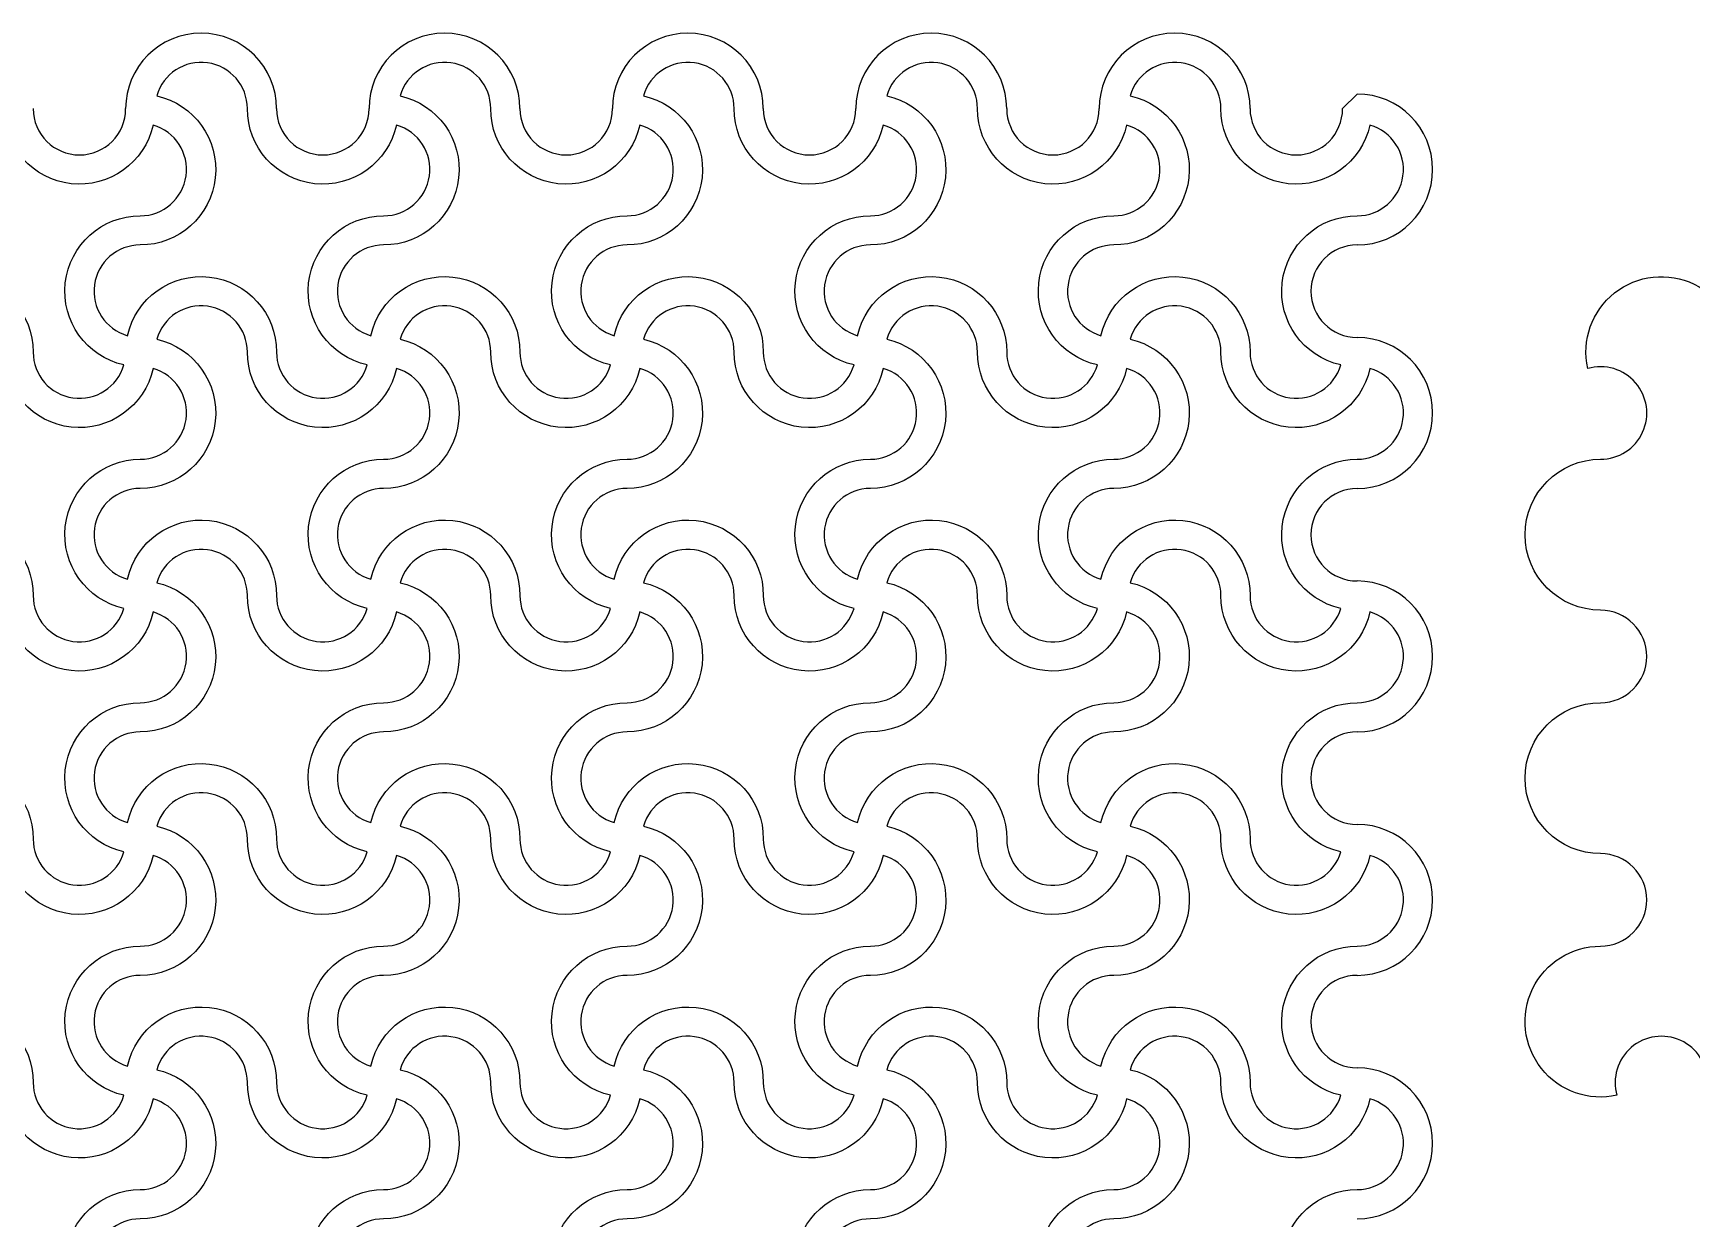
# Model space of a CAD drawing. Header units: millimetres. Extents: x 24 to 345, y 12 to 201.
# Drawn here: x 73.419 to 76.145, y 45.67 to 47.618 of the extents above; entities that cross this region are included whole.
import ezdxf

# ---------------------------------------------------------------- set-up
doc = ezdxf.new("R2010")
doc.units = ezdxf.units.MM
doc.header["$MEASUREMENT"] = 0
doc.layers.add('5th metal (rf+ground)', color=240, linetype='Continuous')

msp = doc.modelspace()

# ---------------------------------------------------------------- linework, layer by layer
at = {"layer": '5th metal (rf+ground)'}
msp.add_line((75.5953, 47.51821), (75.5713, 47.49421), dxfattribs=at)
msp.add_line((75.5953, 47.51821), (75.5713, 47.49421), dxfattribs=at)
msp.add_line((75.5953, 47.51821), (75.5713, 47.49421), dxfattribs=at)
msp.add_line((75.5953, 47.51821), (75.5713, 47.49421), dxfattribs=at)
for points in [[(73.61633, 47.46724, -0.8959788), (73.3713, 47.49421, 0.8687853), (73.22227, 47.51524, -0.8959788), (73.1953, 47.27021, 0.8687853), (73.17427, 47.12118, -0.8959788), (73.4193, 47.09421, 0.8687853), (73.56833, 47.07318, -0.8959788), (73.5953, 47.31821, 0.8687853)], [(73.61633, 47.46724, -0.8959788), (73.3713, 47.49421, 0.8687853), (73.22227, 47.51524, -0.8959788), (73.1953, 47.27021, 0.8687853), (73.17427, 47.12118, -0.8959788), (73.4193, 47.09421, 0.8687853), (73.56833, 47.07318, -0.8959788), (73.5953, 47.31821, 0.8687853)], [(73.61633, 47.46724, -0.8959788), (73.3713, 47.49421, 0.8687853), (73.22227, 47.51524, -0.8959788), (73.1953, 47.27021, 0.8687853), (73.17427, 47.12118, -0.8959788), (73.4193, 47.09421, 0.8687853), (73.56833, 47.07318, -0.8959788), (73.5953, 47.31821, 0.8687853)], [(73.61633, 47.46724, -0.8959788), (73.3713, 47.49421, 0.8687853), (73.22227, 47.51524, -0.8959788), (73.1953, 47.27021, 0.8687853), (73.17427, 47.12118, -0.8959788), (73.4193, 47.09421, 0.8687853), (73.56833, 47.07318, -0.8959788), (73.5953, 47.31821, 0.8687853)], [(74.01633, 47.46724, -0.8959788), (73.7713, 47.49421, 0.8687853), (73.62227, 47.51524, -0.8959788), (73.5953, 47.27021, 0.8687853), (73.57427, 47.12118, -0.8959788), (73.8193, 47.09421, 0.8687853), (73.96833, 47.07318, -0.8959788), (73.9953, 47.31821, 0.8687853)], [(74.01633, 47.46724, -0.8959788), (73.7713, 47.49421, 0.8687853), (73.62227, 47.51524, -0.8959788), (73.5953, 47.27021, 0.8687853), (73.57427, 47.12118, -0.8959788), (73.8193, 47.09421, 0.8687853), (73.96833, 47.07318, -0.8959788), (73.9953, 47.31821, 0.8687853)], [(74.01633, 47.46724, -0.8959788), (73.7713, 47.49421, 0.8687853), (73.62227, 47.51524, -0.8959788), (73.5953, 47.27021, 0.8687853), (73.57427, 47.12118, -0.8959788), (73.8193, 47.09421, 0.8687853), (73.96833, 47.07318, -0.8959788), (73.9953, 47.31821, 0.8687853)], [(74.01633, 47.46724, -0.8959788), (73.7713, 47.49421, 0.8687853), (73.62227, 47.51524, -0.8959788), (73.5953, 47.27021, 0.8687853), (73.57427, 47.12118, -0.8959788), (73.8193, 47.09421, 0.8687853), (73.96833, 47.07318, -0.8959788), (73.9953, 47.31821, 0.8687853)], [(74.41633, 47.46724, -0.8959788), (74.1713, 47.49421, 0.8687853), (74.02227, 47.51524, -0.8959788), (73.9953, 47.27021, 0.8687853), (73.97427, 47.12118, -0.8959788), (74.2193, 47.09421, 0.8687853), (74.36833, 47.07318, -0.8959788), (74.3953, 47.31821, 0.8687853)], [(74.41633, 47.46724, -0.8959788), (74.1713, 47.49421, 0.8687853), (74.02227, 47.51524, -0.8959788), (73.9953, 47.27021, 0.8687853), (73.97427, 47.12118, -0.8959788), (74.2193, 47.09421, 0.8687853), (74.36833, 47.07318, -0.8959788), (74.3953, 47.31821, 0.8687853)], [(74.41633, 47.46724, -0.8959788), (74.1713, 47.49421, 0.8687853), (74.02227, 47.51524, -0.8959788), (73.9953, 47.27021, 0.8687853), (73.97427, 47.12118, -0.8959788), (74.2193, 47.09421, 0.8687853), (74.36833, 47.07318, -0.8959788), (74.3953, 47.31821, 0.8687853)], [(74.41633, 47.46724, -0.8959788), (74.1713, 47.49421, 0.8687853), (74.02227, 47.51524, -0.8959788), (73.9953, 47.27021, 0.8687853), (73.97427, 47.12118, -0.8959788), (74.2193, 47.09421, 0.8687853), (74.36833, 47.07318, -0.8959788), (74.3953, 47.31821, 0.8687853)], [(74.81633, 47.46724, -0.8959788), (74.5713, 47.49421, 0.8687853), (74.42227, 47.51524, -0.8959788), (74.3953, 47.27021, 0.8687853), (74.37427, 47.12118, -0.8959788), (74.6193, 47.09421, 0.8687853), (74.76833, 47.07318, -0.8959788), (74.7953, 47.31821, 0.8687853)], [(74.81633, 47.46724, -0.8959788), (74.5713, 47.49421, 0.8687853), (74.42227, 47.51524, -0.8959788), (74.3953, 47.27021, 0.8687853), (74.37427, 47.12118, -0.8959788), (74.6193, 47.09421, 0.8687853), (74.76833, 47.07318, -0.8959788), (74.7953, 47.31821, 0.8687853)], [(74.81633, 47.46724, -0.8959788), (74.5713, 47.49421, 0.8687853), (74.42227, 47.51524, -0.8959788), (74.3953, 47.27021, 0.8687853), (74.37427, 47.12118, -0.8959788), (74.6193, 47.09421, 0.8687853), (74.76833, 47.07318, -0.8959788), (74.7953, 47.31821, 0.8687853)], [(74.81633, 47.46724, -0.8959788), (74.5713, 47.49421, 0.8687853), (74.42227, 47.51524, -0.8959788), (74.3953, 47.27021, 0.8687853), (74.37427, 47.12118, -0.8959788), (74.6193, 47.09421, 0.8687853), (74.76833, 47.07318, -0.8959788), (74.7953, 47.31821, 0.8687853)], [(75.21633, 47.46724, -0.8959788), (74.9713, 47.49421, 0.8687853), (74.82227, 47.51524, -0.8959788), (74.7953, 47.27021, 0.8687853), (74.77427, 47.12118, -0.8959788), (75.0193, 47.09421, 0.8687853), (75.16833, 47.07318, -0.8959788), (75.1953, 47.31821, 0.8687853)], [(75.21633, 47.46724, -0.8959788), (74.9713, 47.49421, 0.8687853), (74.82227, 47.51524, -0.8959788), (74.7953, 47.27021, 0.8687853), (74.77427, 47.12118, -0.8959788), (75.0193, 47.09421, 0.8687853), (75.16833, 47.07318, -0.8959788), (75.1953, 47.31821, 0.8687853)], [(75.21633, 47.46724, -0.8959788), (74.9713, 47.49421, 0.8687853), (74.82227, 47.51524, -0.8959788), (74.7953, 47.27021, 0.8687853), (74.77427, 47.12118, -0.8959788), (75.0193, 47.09421, 0.8687853), (75.16833, 47.07318, -0.8959788), (75.1953, 47.31821, 0.8687853)], [(75.21633, 47.46724, -0.8959788), (74.9713, 47.49421, 0.8687853), (74.82227, 47.51524, -0.8959788), (74.7953, 47.27021, 0.8687853), (74.77427, 47.12118, -0.8959788), (75.0193, 47.09421, 0.8687853), (75.16833, 47.07318, -0.8959788), (75.1953, 47.31821, 0.8687853)], [(75.61633, 47.46724, -0.8959788), (75.3713, 47.49421, 0.8687853), (75.22227, 47.51524, -0.8959788), (75.1953, 47.27021, 0.8687853), (75.17427, 47.12118, -0.8959788), (75.4193, 47.09421, 0.8687853), (75.56833, 47.07318, -0.8959788), (75.5953, 47.31821, 0.8687853)], [(75.61633, 47.46724, -0.8959788), (75.3713, 47.49421, 0.8687853), (75.22227, 47.51524, -0.8959788), (75.1953, 47.27021, 0.8687853), (75.17427, 47.12118, -0.8959788), (75.4193, 47.09421, 0.8687853), (75.56833, 47.07318, -0.8959788), (75.5953, 47.31821, 0.8687853)], [(75.61633, 47.46724, -0.8959788), (75.3713, 47.49421, 0.8687853), (75.22227, 47.51524, -0.8959788), (75.1953, 47.27021, 0.8687853), (75.17427, 47.12118, -0.8959788), (75.4193, 47.09421, 0.8687853), (75.56833, 47.07318, -0.8959788), (75.5953, 47.31821, 0.8687853)], [(75.61633, 47.46724, -0.8959788), (75.3713, 47.49421, 0.8687853), (75.22227, 47.51524, -0.8959788), (75.1953, 47.27021, 0.8687853), (75.17427, 47.12118, -0.8959788), (75.4193, 47.09421, 0.8687853), (75.56833, 47.07318, -0.8959788), (75.5953, 47.31821, 0.8687853)], [(73.61633, 47.06724, -0.8959788), (73.3713, 47.09421, 0.8687853), (73.22227, 47.11524, -0.8959788), (73.1953, 46.87021, 0.8687853), (73.17427, 46.72118, -0.8959788), (73.4193, 46.69421, 0.8687853), (73.56833, 46.67318, -0.8959788), (73.5953, 46.91821, 0.8687853)], [(73.61633, 47.06724, -0.8959788), (73.3713, 47.09421, 0.8687853), (73.22227, 47.11524, -0.8959788), (73.1953, 46.87021, 0.8687853), (73.17427, 46.72118, -0.8959788), (73.4193, 46.69421, 0.8687853), (73.56833, 46.67318, -0.8959788), (73.5953, 46.91821, 0.8687853)], [(73.61633, 47.06724, -0.8959788), (73.3713, 47.09421, 0.8687853), (73.22227, 47.11524, -0.8959788), (73.1953, 46.87021, 0.8687853), (73.17427, 46.72118, -0.8959788), (73.4193, 46.69421, 0.8687853), (73.56833, 46.67318, -0.8959788), (73.5953, 46.91821, 0.8687853)], [(73.61633, 47.06724, -0.8959788), (73.3713, 47.09421, 0.8687853), (73.22227, 47.11524, -0.8959788), (73.1953, 46.87021, 0.8687853), (73.17427, 46.72118, -0.8959788), (73.4193, 46.69421, 0.8687853), (73.56833, 46.67318, -0.8959788), (73.5953, 46.91821, 0.8687853)], [(74.01633, 47.06724, -0.8959788), (73.7713, 47.09421, 0.8687853), (73.62227, 47.11524, -0.8959788), (73.5953, 46.87021, 0.8687853), (73.57427, 46.72118, -0.8959788), (73.8193, 46.69421, 0.8687853), (73.96833, 46.67318, -0.8959788), (73.9953, 46.91821, 0.8687853)], [(74.01633, 47.06724, -0.8959788), (73.7713, 47.09421, 0.8687853), (73.62227, 47.11524, -0.8959788), (73.5953, 46.87021, 0.8687853), (73.57427, 46.72118, -0.8959788), (73.8193, 46.69421, 0.8687853), (73.96833, 46.67318, -0.8959788), (73.9953, 46.91821, 0.8687853)], [(74.01633, 47.06724, -0.8959788), (73.7713, 47.09421, 0.8687853), (73.62227, 47.11524, -0.8959788), (73.5953, 46.87021, 0.8687853), (73.57427, 46.72118, -0.8959788), (73.8193, 46.69421, 0.8687853), (73.96833, 46.67318, -0.8959788), (73.9953, 46.91821, 0.8687853)], [(74.01633, 47.06724, -0.8959788), (73.7713, 47.09421, 0.8687853), (73.62227, 47.11524, -0.8959788), (73.5953, 46.87021, 0.8687853), (73.57427, 46.72118, -0.8959788), (73.8193, 46.69421, 0.8687853), (73.96833, 46.67318, -0.8959788), (73.9953, 46.91821, 0.8687853)], [(74.41633, 47.06724, -0.8959788), (74.1713, 47.09421, 0.8687853), (74.02227, 47.11524, -0.8959788), (73.9953, 46.87021, 0.8687853), (73.97427, 46.72118, -0.8959788), (74.2193, 46.69421, 0.8687853), (74.36833, 46.67318, -0.8959788), (74.3953, 46.91821, 0.8687853)], [(74.41633, 47.06724, -0.8959788), (74.1713, 47.09421, 0.8687853), (74.02227, 47.11524, -0.8959788), (73.9953, 46.87021, 0.8687853), (73.97427, 46.72118, -0.8959788), (74.2193, 46.69421, 0.8687853), (74.36833, 46.67318, -0.8959788), (74.3953, 46.91821, 0.8687853)], [(74.41633, 47.06724, -0.8959788), (74.1713, 47.09421, 0.8687853), (74.02227, 47.11524, -0.8959788), (73.9953, 46.87021, 0.8687853), (73.97427, 46.72118, -0.8959788), (74.2193, 46.69421, 0.8687853), (74.36833, 46.67318, -0.8959788), (74.3953, 46.91821, 0.8687853)], [(74.41633, 47.06724, -0.8959788), (74.1713, 47.09421, 0.8687853), (74.02227, 47.11524, -0.8959788), (73.9953, 46.87021, 0.8687853), (73.97427, 46.72118, -0.8959788), (74.2193, 46.69421, 0.8687853), (74.36833, 46.67318, -0.8959788), (74.3953, 46.91821, 0.8687853)], [(74.81633, 47.06724, -0.8959788), (74.5713, 47.09421, 0.8687853), (74.42227, 47.11524, -0.8959788), (74.3953, 46.87021, 0.8687853), (74.37427, 46.72118, -0.8959788), (74.6193, 46.69421, 0.8687853), (74.76833, 46.67318, -0.8959788), (74.7953, 46.91821, 0.8687853)], [(74.81633, 47.06724, -0.8959788), (74.5713, 47.09421, 0.8687853), (74.42227, 47.11524, -0.8959788), (74.3953, 46.87021, 0.8687853), (74.37427, 46.72118, -0.8959788), (74.6193, 46.69421, 0.8687853), (74.76833, 46.67318, -0.8959788), (74.7953, 46.91821, 0.8687853)], [(74.81633, 47.06724, -0.8959788), (74.5713, 47.09421, 0.8687853), (74.42227, 47.11524, -0.8959788), (74.3953, 46.87021, 0.8687853), (74.37427, 46.72118, -0.8959788), (74.6193, 46.69421, 0.8687853), (74.76833, 46.67318, -0.8959788), (74.7953, 46.91821, 0.8687853)], [(74.81633, 47.06724, -0.8959788), (74.5713, 47.09421, 0.8687853), (74.42227, 47.11524, -0.8959788), (74.3953, 46.87021, 0.8687853), (74.37427, 46.72118, -0.8959788), (74.6193, 46.69421, 0.8687853), (74.76833, 46.67318, -0.8959788), (74.7953, 46.91821, 0.8687853)], [(75.21633, 47.06724, -0.8959788), (74.9713, 47.09421, 0.8687853), (74.82227, 47.11524, -0.8959788), (74.7953, 46.87021, 0.8687853), (74.77427, 46.72118, -0.8959788), (75.0193, 46.69421, 0.8687853), (75.16833, 46.67318, -0.8959788), (75.1953, 46.91821, 0.8687853)], [(75.21633, 47.06724, -0.8959788), (74.9713, 47.09421, 0.8687853), (74.82227, 47.11524, -0.8959788), (74.7953, 46.87021, 0.8687853), (74.77427, 46.72118, -0.8959788), (75.0193, 46.69421, 0.8687853), (75.16833, 46.67318, -0.8959788), (75.1953, 46.91821, 0.8687853)], [(75.21633, 47.06724, -0.8959788), (74.9713, 47.09421, 0.8687853), (74.82227, 47.11524, -0.8959788), (74.7953, 46.87021, 0.8687853), (74.77427, 46.72118, -0.8959788), (75.0193, 46.69421, 0.8687853), (75.16833, 46.67318, -0.8959788), (75.1953, 46.91821, 0.8687853)], [(75.21633, 47.06724, -0.8959788), (74.9713, 47.09421, 0.8687853), (74.82227, 47.11524, -0.8959788), (74.7953, 46.87021, 0.8687853), (74.77427, 46.72118, -0.8959788), (75.0193, 46.69421, 0.8687853), (75.16833, 46.67318, -0.8959788), (75.1953, 46.91821, 0.8687853)], [(75.61633, 47.06724, -0.8959788), (75.3713, 47.09421, 0.8687853), (75.22227, 47.11524, -0.8959788), (75.1953, 46.87021, 0.8687853), (75.17427, 46.72118, -0.8959788), (75.4193, 46.69421, 0.8687853), (75.56833, 46.67318, -0.8959788), (75.5953, 46.91821, 0.8687853)], [(75.61633, 47.06724, -0.8959788), (75.3713, 47.09421, 0.8687853), (75.22227, 47.11524, -0.8959788), (75.1953, 46.87021, 0.8687853), (75.17427, 46.72118, -0.8959788), (75.4193, 46.69421, 0.8687853), (75.56833, 46.67318, -0.8959788), (75.5953, 46.91821, 0.8687853)], [(75.61633, 47.06724, -0.8959788), (75.3713, 47.09421, 0.8687853), (75.22227, 47.11524, -0.8959788), (75.1953, 46.87021, 0.8687853), (75.17427, 46.72118, -0.8959788), (75.4193, 46.69421, 0.8687853), (75.56833, 46.67318, -0.8959788), (75.5953, 46.91821, 0.8687853)], [(75.61633, 47.06724, -0.8959788), (75.3713, 47.09421, 0.8687853), (75.22227, 47.11524, -0.8959788), (75.1953, 46.87021, 0.8687853), (75.17427, 46.72118, -0.8959788), (75.4193, 46.69421, 0.8687853), (75.56833, 46.67318, -0.8959788), (75.5953, 46.91821, 0.8687853)], [(73.61633, 46.66724, -0.8959788), (73.3713, 46.69421, 0.8687853), (73.22227, 46.71524, -0.8959788), (73.1953, 46.47021, 0.8687853), (73.17427, 46.32118, -0.8959788), (73.4193, 46.29421, 0.8687853), (73.56833, 46.27318, -0.8959788), (73.5953, 46.51821, 0.8687853)], [(73.61633, 46.66724, -0.8959788), (73.3713, 46.69421, 0.8687853), (73.22227, 46.71524, -0.8959788), (73.1953, 46.47021, 0.8687853), (73.17427, 46.32118, -0.8959788), (73.4193, 46.29421, 0.8687853), (73.56833, 46.27318, -0.8959788), (73.5953, 46.51821, 0.8687853)], [(73.61633, 46.66724, -0.8959788), (73.3713, 46.69421, 0.8687853), (73.22227, 46.71524, -0.8959788), (73.1953, 46.47021, 0.8687853), (73.17427, 46.32118, -0.8959788), (73.4193, 46.29421, 0.8687853), (73.56833, 46.27318, -0.8959788), (73.5953, 46.51821, 0.8687853)], [(73.61633, 46.66724, -0.8959788), (73.3713, 46.69421, 0.8687853), (73.22227, 46.71524, -0.8959788), (73.1953, 46.47021, 0.8687853), (73.17427, 46.32118, -0.8959788), (73.4193, 46.29421, 0.8687853), (73.56833, 46.27318, -0.8959788), (73.5953, 46.51821, 0.8687853)], [(74.01633, 46.66724, -0.8959788), (73.7713, 46.69421, 0.8687853), (73.62227, 46.71524, -0.8959788), (73.5953, 46.47021, 0.8687853), (73.57427, 46.32118, -0.8959788), (73.8193, 46.29421, 0.8687853), (73.96833, 46.27318, -0.8959788), (73.9953, 46.51821, 0.8687853)], [(74.01633, 46.66724, -0.8959788), (73.7713, 46.69421, 0.8687853), (73.62227, 46.71524, -0.8959788), (73.5953, 46.47021, 0.8687853), (73.57427, 46.32118, -0.8959788), (73.8193, 46.29421, 0.8687853), (73.96833, 46.27318, -0.8959788), (73.9953, 46.51821, 0.8687853)], [(74.01633, 46.66724, -0.8959788), (73.7713, 46.69421, 0.8687853), (73.62227, 46.71524, -0.8959788), (73.5953, 46.47021, 0.8687853), (73.57427, 46.32118, -0.8959788), (73.8193, 46.29421, 0.8687853), (73.96833, 46.27318, -0.8959788), (73.9953, 46.51821, 0.8687853)], [(74.01633, 46.66724, -0.8959788), (73.7713, 46.69421, 0.8687853), (73.62227, 46.71524, -0.8959788), (73.5953, 46.47021, 0.8687853), (73.57427, 46.32118, -0.8959788), (73.8193, 46.29421, 0.8687853), (73.96833, 46.27318, -0.8959788), (73.9953, 46.51821, 0.8687853)], [(74.41633, 46.66724, -0.8959788), (74.1713, 46.69421, 0.8687853), (74.02227, 46.71524, -0.8959788), (73.9953, 46.47021, 0.8687853), (73.97427, 46.32118, -0.8959788), (74.2193, 46.29421, 0.8687853), (74.36833, 46.27318, -0.8959788), (74.3953, 46.51821, 0.8687853)], [(74.41633, 46.66724, -0.8959788), (74.1713, 46.69421, 0.8687853), (74.02227, 46.71524, -0.8959788), (73.9953, 46.47021, 0.8687853), (73.97427, 46.32118, -0.8959788), (74.2193, 46.29421, 0.8687853), (74.36833, 46.27318, -0.8959788), (74.3953, 46.51821, 0.8687853)], [(74.41633, 46.66724, -0.8959788), (74.1713, 46.69421, 0.8687853), (74.02227, 46.71524, -0.8959788), (73.9953, 46.47021, 0.8687853), (73.97427, 46.32118, -0.8959788), (74.2193, 46.29421, 0.8687853), (74.36833, 46.27318, -0.8959788), (74.3953, 46.51821, 0.8687853)], [(74.41633, 46.66724, -0.8959788), (74.1713, 46.69421, 0.8687853), (74.02227, 46.71524, -0.8959788), (73.9953, 46.47021, 0.8687853), (73.97427, 46.32118, -0.8959788), (74.2193, 46.29421, 0.8687853), (74.36833, 46.27318, -0.8959788), (74.3953, 46.51821, 0.8687853)], [(74.81633, 46.66724, -0.8959788), (74.5713, 46.69421, 0.8687853), (74.42227, 46.71524, -0.8959788), (74.3953, 46.47021, 0.8687853), (74.37427, 46.32118, -0.8959788), (74.6193, 46.29421, 0.8687853), (74.76833, 46.27318, -0.8959788), (74.7953, 46.51821, 0.8687853)], [(74.81633, 46.66724, -0.8959788), (74.5713, 46.69421, 0.8687853), (74.42227, 46.71524, -0.8959788), (74.3953, 46.47021, 0.8687853), (74.37427, 46.32118, -0.8959788), (74.6193, 46.29421, 0.8687853), (74.76833, 46.27318, -0.8959788), (74.7953, 46.51821, 0.8687853)], [(74.81633, 46.66724, -0.8959788), (74.5713, 46.69421, 0.8687853), (74.42227, 46.71524, -0.8959788), (74.3953, 46.47021, 0.8687853), (74.37427, 46.32118, -0.8959788), (74.6193, 46.29421, 0.8687853), (74.76833, 46.27318, -0.8959788), (74.7953, 46.51821, 0.8687853)], [(74.81633, 46.66724, -0.8959788), (74.5713, 46.69421, 0.8687853), (74.42227, 46.71524, -0.8959788), (74.3953, 46.47021, 0.8687853), (74.37427, 46.32118, -0.8959788), (74.6193, 46.29421, 0.8687853), (74.76833, 46.27318, -0.8959788), (74.7953, 46.51821, 0.8687853)], [(75.21633, 46.66724, -0.8959788), (74.9713, 46.69421, 0.8687853), (74.82227, 46.71524, -0.8959788), (74.7953, 46.47021, 0.8687853), (74.77427, 46.32118, -0.8959788), (75.0193, 46.29421, 0.8687853), (75.16833, 46.27318, -0.8959788), (75.1953, 46.51821, 0.8687853)], [(75.21633, 46.66724, -0.8959788), (74.9713, 46.69421, 0.8687853), (74.82227, 46.71524, -0.8959788), (74.7953, 46.47021, 0.8687853), (74.77427, 46.32118, -0.8959788), (75.0193, 46.29421, 0.8687853), (75.16833, 46.27318, -0.8959788), (75.1953, 46.51821, 0.8687853)], [(75.21633, 46.66724, -0.8959788), (74.9713, 46.69421, 0.8687853), (74.82227, 46.71524, -0.8959788), (74.7953, 46.47021, 0.8687853), (74.77427, 46.32118, -0.8959788), (75.0193, 46.29421, 0.8687853), (75.16833, 46.27318, -0.8959788), (75.1953, 46.51821, 0.8687853)], [(75.21633, 46.66724, -0.8959788), (74.9713, 46.69421, 0.8687853), (74.82227, 46.71524, -0.8959788), (74.7953, 46.47021, 0.8687853), (74.77427, 46.32118, -0.8959788), (75.0193, 46.29421, 0.8687853), (75.16833, 46.27318, -0.8959788), (75.1953, 46.51821, 0.8687853)], [(75.61633, 46.66724, -0.8959788), (75.3713, 46.69421, 0.8687853), (75.22227, 46.71524, -0.8959788), (75.1953, 46.47021, 0.8687853), (75.17427, 46.32118, -0.8959788), (75.4193, 46.29421, 0.8687853), (75.56833, 46.27318, -0.8959788), (75.5953, 46.51821, 0.8687853)], [(75.61633, 46.66724, -0.8959788), (75.3713, 46.69421, 0.8687853), (75.22227, 46.71524, -0.8959788), (75.1953, 46.47021, 0.8687853), (75.17427, 46.32118, -0.8959788), (75.4193, 46.29421, 0.8687853), (75.56833, 46.27318, -0.8959788), (75.5953, 46.51821, 0.8687853)], [(75.61633, 46.66724, -0.8959788), (75.3713, 46.69421, 0.8687853), (75.22227, 46.71524, -0.8959788), (75.1953, 46.47021, 0.8687853), (75.17427, 46.32118, -0.8959788), (75.4193, 46.29421, 0.8687853), (75.56833, 46.27318, -0.8959788), (75.5953, 46.51821, 0.8687853)], [(75.61633, 46.66724, -0.8959788), (75.3713, 46.69421, 0.8687853), (75.22227, 46.71524, -0.8959788), (75.1953, 46.47021, 0.8687853), (75.17427, 46.32118, -0.8959788), (75.4193, 46.29421, 0.8687853), (75.56833, 46.27318, -0.8959788), (75.5953, 46.51821, 0.8687853)], [(73.61633, 46.26724, -0.8959788), (73.3713, 46.29421, 0.8687853), (73.22227, 46.31524, -0.8959788), (73.1953, 46.07021, 0.8687853), (73.17427, 45.92118, -0.8959788), (73.4193, 45.89421, 0.8687853), (73.56833, 45.87318, -0.8959788), (73.5953, 46.11821, 0.8687853)], [(73.61633, 46.26724, -0.8959788), (73.3713, 46.29421, 0.8687853), (73.22227, 46.31524, -0.8959788), (73.1953, 46.07021, 0.8687853), (73.17427, 45.92118, -0.8959788), (73.4193, 45.89421, 0.8687853), (73.56833, 45.87318, -0.8959788), (73.5953, 46.11821, 0.8687853)], [(73.61633, 46.26724, -0.8959788), (73.3713, 46.29421, 0.8687853), (73.22227, 46.31524, -0.8959788), (73.1953, 46.07021, 0.8687853), (73.17427, 45.92118, -0.8959788), (73.4193, 45.89421, 0.8687853), (73.56833, 45.87318, -0.8959788), (73.5953, 46.11821, 0.8687853)], [(73.61633, 46.26724, -0.8959788), (73.3713, 46.29421, 0.8687853), (73.22227, 46.31524, -0.8959788), (73.1953, 46.07021, 0.8687853), (73.17427, 45.92118, -0.8959788), (73.4193, 45.89421, 0.8687853), (73.56833, 45.87318, -0.8959788), (73.5953, 46.11821, 0.8687853)], [(74.01633, 46.26724, -0.8959788), (73.7713, 46.29421, 0.8687853), (73.62227, 46.31524, -0.8959788), (73.5953, 46.07021, 0.8687853), (73.57427, 45.92118, -0.8959788), (73.8193, 45.89421, 0.8687853), (73.96833, 45.87318, -0.8959788), (73.9953, 46.11821, 0.8687853)], [(74.01633, 46.26724, -0.8959788), (73.7713, 46.29421, 0.8687853), (73.62227, 46.31524, -0.8959788), (73.5953, 46.07021, 0.8687853), (73.57427, 45.92118, -0.8959788), (73.8193, 45.89421, 0.8687853), (73.96833, 45.87318, -0.8959788), (73.9953, 46.11821, 0.8687853)], [(74.01633, 46.26724, -0.8959788), (73.7713, 46.29421, 0.8687853), (73.62227, 46.31524, -0.8959788), (73.5953, 46.07021, 0.8687853), (73.57427, 45.92118, -0.8959788), (73.8193, 45.89421, 0.8687853), (73.96833, 45.87318, -0.8959788), (73.9953, 46.11821, 0.8687853)], [(74.01633, 46.26724, -0.8959788), (73.7713, 46.29421, 0.8687853), (73.62227, 46.31524, -0.8959788), (73.5953, 46.07021, 0.8687853), (73.57427, 45.92118, -0.8959788), (73.8193, 45.89421, 0.8687853), (73.96833, 45.87318, -0.8959788), (73.9953, 46.11821, 0.8687853)], [(74.41633, 46.26724, -0.8959788), (74.1713, 46.29421, 0.8687853), (74.02227, 46.31524, -0.8959788), (73.9953, 46.07021, 0.8687853), (73.97427, 45.92118, -0.8959788), (74.2193, 45.89421, 0.8687853), (74.36833, 45.87318, -0.8959788), (74.3953, 46.11821, 0.8687853)], [(74.41633, 46.26724, -0.8959788), (74.1713, 46.29421, 0.8687853), (74.02227, 46.31524, -0.8959788), (73.9953, 46.07021, 0.8687853), (73.97427, 45.92118, -0.8959788), (74.2193, 45.89421, 0.8687853), (74.36833, 45.87318, -0.8959788), (74.3953, 46.11821, 0.8687853)], [(74.41633, 46.26724, -0.8959788), (74.1713, 46.29421, 0.8687853), (74.02227, 46.31524, -0.8959788), (73.9953, 46.07021, 0.8687853), (73.97427, 45.92118, -0.8959788), (74.2193, 45.89421, 0.8687853), (74.36833, 45.87318, -0.8959788), (74.3953, 46.11821, 0.8687853)], [(74.41633, 46.26724, -0.8959788), (74.1713, 46.29421, 0.8687853), (74.02227, 46.31524, -0.8959788), (73.9953, 46.07021, 0.8687853), (73.97427, 45.92118, -0.8959788), (74.2193, 45.89421, 0.8687853), (74.36833, 45.87318, -0.8959788), (74.3953, 46.11821, 0.8687853)], [(74.81633, 46.26724, -0.8959788), (74.5713, 46.29421, 0.8687853), (74.42227, 46.31524, -0.8959788), (74.3953, 46.07021, 0.8687853), (74.37427, 45.92118, -0.8959788), (74.6193, 45.89421, 0.8687853), (74.76833, 45.87318, -0.8959788), (74.7953, 46.11821, 0.8687853)], [(74.81633, 46.26724, -0.8959788), (74.5713, 46.29421, 0.8687853), (74.42227, 46.31524, -0.8959788), (74.3953, 46.07021, 0.8687853), (74.37427, 45.92118, -0.8959788), (74.6193, 45.89421, 0.8687853), (74.76833, 45.87318, -0.8959788), (74.7953, 46.11821, 0.8687853)], [(74.81633, 46.26724, -0.8959788), (74.5713, 46.29421, 0.8687853), (74.42227, 46.31524, -0.8959788), (74.3953, 46.07021, 0.8687853), (74.37427, 45.92118, -0.8959788), (74.6193, 45.89421, 0.8687853), (74.76833, 45.87318, -0.8959788), (74.7953, 46.11821, 0.8687853)], [(74.81633, 46.26724, -0.8959788), (74.5713, 46.29421, 0.8687853), (74.42227, 46.31524, -0.8959788), (74.3953, 46.07021, 0.8687853), (74.37427, 45.92118, -0.8959788), (74.6193, 45.89421, 0.8687853), (74.76833, 45.87318, -0.8959788), (74.7953, 46.11821, 0.8687853)], [(75.21633, 46.26724, -0.8959788), (74.9713, 46.29421, 0.8687853), (74.82227, 46.31524, -0.8959788), (74.7953, 46.07021, 0.8687853), (74.77427, 45.92118, -0.8959788), (75.0193, 45.89421, 0.8687853), (75.16833, 45.87318, -0.8959788), (75.1953, 46.11821, 0.8687853)], [(75.21633, 46.26724, -0.8959788), (74.9713, 46.29421, 0.8687853), (74.82227, 46.31524, -0.8959788), (74.7953, 46.07021, 0.8687853), (74.77427, 45.92118, -0.8959788), (75.0193, 45.89421, 0.8687853), (75.16833, 45.87318, -0.8959788), (75.1953, 46.11821, 0.8687853)], [(75.21633, 46.26724, -0.8959788), (74.9713, 46.29421, 0.8687853), (74.82227, 46.31524, -0.8959788), (74.7953, 46.07021, 0.8687853), (74.77427, 45.92118, -0.8959788), (75.0193, 45.89421, 0.8687853), (75.16833, 45.87318, -0.8959788), (75.1953, 46.11821, 0.8687853)], [(75.21633, 46.26724, -0.8959788), (74.9713, 46.29421, 0.8687853), (74.82227, 46.31524, -0.8959788), (74.7953, 46.07021, 0.8687853), (74.77427, 45.92118, -0.8959788), (75.0193, 45.89421, 0.8687853), (75.16833, 45.87318, -0.8959788), (75.1953, 46.11821, 0.8687853)], [(75.61633, 46.26724, -0.8959788), (75.3713, 46.29421, 0.8687853), (75.22227, 46.31524, -0.8959788), (75.1953, 46.07021, 0.8687853), (75.17427, 45.92118, -0.8959788), (75.4193, 45.89421, 0.8687853), (75.56833, 45.87318, -0.8959788), (75.5953, 46.11821, 0.8687853)], [(75.61633, 46.26724, -0.8959788), (75.3713, 46.29421, 0.8687853), (75.22227, 46.31524, -0.8959788), (75.1953, 46.07021, 0.8687853), (75.17427, 45.92118, -0.8959788), (75.4193, 45.89421, 0.8687853), (75.56833, 45.87318, -0.8959788), (75.5953, 46.11821, 0.8687853)], [(75.61633, 46.26724, -0.8959788), (75.3713, 46.29421, 0.8687853), (75.22227, 46.31524, -0.8959788), (75.1953, 46.07021, 0.8687853), (75.17427, 45.92118, -0.8959788), (75.4193, 45.89421, 0.8687853), (75.56833, 45.87318, -0.8959788), (75.5953, 46.11821, 0.8687853)], [(75.61633, 46.26724, -0.8959788), (75.3713, 46.29421, 0.8687853), (75.22227, 46.31524, -0.8959788), (75.1953, 46.07021, 0.8687853), (75.17427, 45.92118, -0.8959788), (75.4193, 45.89421, 0.8687853), (75.56833, 45.87318, -0.8959788), (75.5953, 46.11821, 0.8687853)], [(73.61633, 45.86724, -0.8959788), (73.3713, 45.89421, 0.8687853), (73.22227, 45.91524, -0.8959788), (73.1953, 45.67021, 0.8687853), (73.17427, 45.52118, -0.8959788), (73.4193, 45.49421, 0.8687853), (73.56833, 45.47318, -0.8959788), (73.5953, 45.71821, 0.8687853)], [(73.61633, 45.86724, -0.8959788), (73.3713, 45.89421, 0.8687853), (73.22227, 45.91524, -0.8959788), (73.1953, 45.67021, 0.8687853), (73.17427, 45.52118, -0.8959788), (73.4193, 45.49421, 0.8687853), (73.56833, 45.47318, -0.8959788), (73.5953, 45.71821, 0.8687853)], [(73.61633, 45.86724, -0.8959788), (73.3713, 45.89421, 0.8687853), (73.22227, 45.91524, -0.8959788), (73.1953, 45.67021, 0.8687853), (73.17427, 45.52118, -0.8959788), (73.4193, 45.49421, 0.8687853), (73.56833, 45.47318, -0.8959788), (73.5953, 45.71821, 0.8687853)], [(73.61633, 45.86724, -0.8959788), (73.3713, 45.89421, 0.8687853), (73.22227, 45.91524, -0.8959788), (73.1953, 45.67021, 0.8687853), (73.17427, 45.52118, -0.8959788), (73.4193, 45.49421, 0.8687853), (73.56833, 45.47318, -0.8959788), (73.5953, 45.71821, 0.8687853)], [(74.01633, 45.86724, -0.8959788), (73.7713, 45.89421, 0.8687853), (73.62227, 45.91524, -0.8959788), (73.5953, 45.67021, 0.8687853), (73.57427, 45.52118, -0.8959788), (73.8193, 45.49421, 0.8687853), (73.96833, 45.47318, -0.8959788), (73.9953, 45.71821, 0.8687853)], [(74.01633, 45.86724, -0.8959788), (73.7713, 45.89421, 0.8687853), (73.62227, 45.91524, -0.8959788), (73.5953, 45.67021, 0.8687853), (73.57427, 45.52118, -0.8959788), (73.8193, 45.49421, 0.8687853), (73.96833, 45.47318, -0.8959788), (73.9953, 45.71821, 0.8687853)], [(74.01633, 45.86724, -0.8959788), (73.7713, 45.89421, 0.8687853), (73.62227, 45.91524, -0.8959788), (73.5953, 45.67021, 0.8687853), (73.57427, 45.52118, -0.8959788), (73.8193, 45.49421, 0.8687853), (73.96833, 45.47318, -0.8959788), (73.9953, 45.71821, 0.8687853)], [(74.01633, 45.86724, -0.8959788), (73.7713, 45.89421, 0.8687853), (73.62227, 45.91524, -0.8959788), (73.5953, 45.67021, 0.8687853), (73.57427, 45.52118, -0.8959788), (73.8193, 45.49421, 0.8687853), (73.96833, 45.47318, -0.8959788), (73.9953, 45.71821, 0.8687853)], [(74.41633, 45.86724, -0.8959788), (74.1713, 45.89421, 0.8687853), (74.02227, 45.91524, -0.8959788), (73.9953, 45.67021, 0.8687853), (73.97427, 45.52118, -0.8959788), (74.2193, 45.49421, 0.8687853), (74.36833, 45.47318, -0.8959788), (74.3953, 45.71821, 0.8687853)], [(74.41633, 45.86724, -0.8959788), (74.1713, 45.89421, 0.8687853), (74.02227, 45.91524, -0.8959788), (73.9953, 45.67021, 0.8687853), (73.97427, 45.52118, -0.8959788), (74.2193, 45.49421, 0.8687853), (74.36833, 45.47318, -0.8959788), (74.3953, 45.71821, 0.8687853)], [(74.41633, 45.86724, -0.8959788), (74.1713, 45.89421, 0.8687853), (74.02227, 45.91524, -0.8959788), (73.9953, 45.67021, 0.8687853), (73.97427, 45.52118, -0.8959788), (74.2193, 45.49421, 0.8687853), (74.36833, 45.47318, -0.8959788), (74.3953, 45.71821, 0.8687853)], [(74.41633, 45.86724, -0.8959788), (74.1713, 45.89421, 0.8687853), (74.02227, 45.91524, -0.8959788), (73.9953, 45.67021, 0.8687853), (73.97427, 45.52118, -0.8959788), (74.2193, 45.49421, 0.8687853), (74.36833, 45.47318, -0.8959788), (74.3953, 45.71821, 0.8687853)], [(74.81633, 45.86724, -0.8959788), (74.5713, 45.89421, 0.8687853), (74.42227, 45.91524, -0.8959788), (74.3953, 45.67021, 0.8687853), (74.37427, 45.52118, -0.8959788), (74.6193, 45.49421, 0.8687853), (74.76833, 45.47318, -0.8959788), (74.7953, 45.71821, 0.8687853)], [(74.81633, 45.86724, -0.8959788), (74.5713, 45.89421, 0.8687853), (74.42227, 45.91524, -0.8959788), (74.3953, 45.67021, 0.8687853), (74.37427, 45.52118, -0.8959788), (74.6193, 45.49421, 0.8687853), (74.76833, 45.47318, -0.8959788), (74.7953, 45.71821, 0.8687853)], [(74.81633, 45.86724, -0.8959788), (74.5713, 45.89421, 0.8687853), (74.42227, 45.91524, -0.8959788), (74.3953, 45.67021, 0.8687853), (74.37427, 45.52118, -0.8959788), (74.6193, 45.49421, 0.8687853), (74.76833, 45.47318, -0.8959788), (74.7953, 45.71821, 0.8687853)], [(74.81633, 45.86724, -0.8959788), (74.5713, 45.89421, 0.8687853), (74.42227, 45.91524, -0.8959788), (74.3953, 45.67021, 0.8687853), (74.37427, 45.52118, -0.8959788), (74.6193, 45.49421, 0.8687853), (74.76833, 45.47318, -0.8959788), (74.7953, 45.71821, 0.8687853)], [(75.21633, 45.86724, -0.8959788), (74.9713, 45.89421, 0.8687853), (74.82227, 45.91524, -0.8959788), (74.7953, 45.67021, 0.8687853), (74.77427, 45.52118, -0.8959788), (75.0193, 45.49421, 0.8687853), (75.16833, 45.47318, -0.8959788), (75.1953, 45.71821, 0.8687853)], [(75.21633, 45.86724, -0.8959788), (74.9713, 45.89421, 0.8687853), (74.82227, 45.91524, -0.8959788), (74.7953, 45.67021, 0.8687853), (74.77427, 45.52118, -0.8959788), (75.0193, 45.49421, 0.8687853), (75.16833, 45.47318, -0.8959788), (75.1953, 45.71821, 0.8687853)], [(75.21633, 45.86724, -0.8959788), (74.9713, 45.89421, 0.8687853), (74.82227, 45.91524, -0.8959788), (74.7953, 45.67021, 0.8687853), (74.77427, 45.52118, -0.8959788), (75.0193, 45.49421, 0.8687853), (75.16833, 45.47318, -0.8959788), (75.1953, 45.71821, 0.8687853)], [(75.21633, 45.86724, -0.8959788), (74.9713, 45.89421, 0.8687853), (74.82227, 45.91524, -0.8959788), (74.7953, 45.67021, 0.8687853), (74.77427, 45.52118, -0.8959788), (75.0193, 45.49421, 0.8687853), (75.16833, 45.47318, -0.8959788), (75.1953, 45.71821, 0.8687853)], [(75.61633, 45.86724, -0.8959788), (75.3713, 45.89421, 0.8687853), (75.22227, 45.91524, -0.8959788), (75.1953, 45.67021, 0.8687853), (75.17427, 45.52118, -0.8959788), (75.4193, 45.49421, 0.8687853), (75.56833, 45.47318, -0.8959788), (75.5953, 45.71821, 0.8687853)], [(75.61633, 45.86724, -0.8959788), (75.3713, 45.89421, 0.8687853), (75.22227, 45.91524, -0.8959788), (75.1953, 45.67021, 0.8687853), (75.17427, 45.52118, -0.8959788), (75.4193, 45.49421, 0.8687853), (75.56833, 45.47318, -0.8959788), (75.5953, 45.71821, 0.8687853)], [(75.61633, 45.86724, -0.8959788), (75.3713, 45.89421, 0.8687853), (75.22227, 45.91524, -0.8959788), (75.1953, 45.67021, 0.8687853), (75.17427, 45.52118, -0.8959788), (75.4193, 45.49421, 0.8687853), (75.56833, 45.47318, -0.8959788), (75.5953, 45.71821, 0.8687853)], [(75.61633, 45.86724, -0.8959788), (75.3713, 45.89421, 0.8687853), (75.22227, 45.91524, -0.8959788), (75.1953, 45.67021, 0.8687853), (75.17427, 45.52118, -0.8959788), (75.4193, 45.49421, 0.8687853), (75.56833, 45.47318, -0.8959788), (75.5953, 45.71821, 0.8687853)]]:
    msp.add_lwpolyline(points, format="xyb", close=True, dxfattribs=at)
msp.add_lwpolyline([(76.1713, 45.89421, 1.1510323), (76.02227, 45.87318, -1.1160978), (75.9953, 46.11821, 1), (75.9953, 46.27021, -1), (75.9953, 46.51821, 1), (75.9953, 46.67021, -1), (75.9953, 46.91821, 1.1510323), (75.97427, 47.06724, -1.1160978), (76.2193, 47.09421, 1)], format="xyb", dxfattribs=at)
msp.add_lwpolyline([(76.1713, 45.89421, 1.1510323), (76.02227, 45.87318, -1.1160978), (75.9953, 46.11821, 1), (75.9953, 46.27021, -1), (75.9953, 46.51821, 1), (75.9953, 46.67021, -1), (75.9953, 46.91821, 1.1510323), (75.97427, 47.06724, -1.1160978), (76.2193, 47.09421, 1)], format="xyb", dxfattribs=at)
msp.add_lwpolyline([(76.1713, 45.89421, 1.1510323), (76.02227, 45.87318, -1.1160978), (75.9953, 46.11821, 1), (75.9953, 46.27021, -1), (75.9953, 46.51821, 1), (75.9953, 46.67021, -1), (75.9953, 46.91821, 1.1510323), (75.97427, 47.06724, -1.1160978), (76.2193, 47.09421, 1)], format="xyb", dxfattribs=at)
msp.add_lwpolyline([(76.1713, 45.89421, 1.1510323), (76.02227, 45.87318, -1.1160978), (75.9953, 46.11821, 1), (75.9953, 46.27021, -1), (75.9953, 46.51821, 1), (75.9953, 46.67021, -1), (75.9953, 46.91821, 1.1510323), (75.97427, 47.06724, -1.1160978), (76.2193, 47.09421, 1)], format="xyb", dxfattribs=at)
for centre, radius, start, end in [((73.6953, 47.49421), 0.124, 0, 180), ((73.6953, 47.49421), 0.124, 0, 180), ((73.6953, 47.49421), 0.124, 0, 180), ((73.6953, 47.49421), 0.124, 0, 180), ((74.0953, 47.49421), 0.124, 0, 180), ((74.0953, 47.49421), 0.124, 0, 180), ((74.0953, 47.49421), 0.124, 0, 180), ((74.0953, 47.49421), 0.124, 0, 180), ((74.4953, 47.49421), 0.124, 0, 180), ((74.4953, 47.49421), 0.124, 0, 180), ((74.4953, 47.49421), 0.124, 0, 180), ((74.4953, 47.49421), 0.124, 0, 180), ((74.8953, 47.49421), 0.124, 0, 180), ((74.8953, 47.49421), 0.124, 0, 180), ((74.8953, 47.49421), 0.124, 0, 180), ((74.8953, 47.49421), 0.124, 0, 180), ((75.2953, 47.49421), 0.124, 0, 180), ((75.2953, 47.49421), 0.124, 0, 180), ((75.2953, 47.49421), 0.124, 0, 180), ((75.2953, 47.49421), 0.124, 0, 180), ((75.5953, 47.39421), 0.124, 270, 90), ((75.5953, 47.39421), 0.124, 270, 90), ((75.5953, 47.39421), 0.124, 270, 90), ((75.5953, 47.39421), 0.124, 270, 90), ((73.4953, 47.49421), 0.076, 180, 0), ((73.4953, 47.49421), 0.076, 180, 0), ((73.4953, 47.49421), 0.076, 180, 0), ((73.4953, 47.49421), 0.076, 180, 0), ((73.8953, 47.49421), 0.076, 180, 0), ((73.8953, 47.49421), 0.076, 180, 0), ((73.8953, 47.49421), 0.076, 180, 0), ((73.8953, 47.49421), 0.076, 180, 0), ((74.2953, 47.49421), 0.076, 180, 0), ((74.2953, 47.49421), 0.076, 180, 0), ((74.2953, 47.49421), 0.076, 180, 0), ((74.2953, 47.49421), 0.076, 180, 0), ((74.6953, 47.49421), 0.076, 180, 0), ((74.6953, 47.49421), 0.076, 180, 0), ((74.6953, 47.49421), 0.076, 180, 0), ((74.6953, 47.49421), 0.076, 180, 0), ((75.0953, 47.49421), 0.076, 180, 0), ((75.0953, 47.49421), 0.076, 180, 0), ((75.0953, 47.49421), 0.076, 180, 0), ((75.0953, 47.49421), 0.076, 180, 0), ((75.4953, 47.49421), 0.076, 180, 0), ((75.4953, 47.49421), 0.076, 180, 0), ((75.4953, 47.49421), 0.076, 180, 0), ((75.4953, 47.49421), 0.076, 180, 0), ((75.5953, 47.19421), 0.076, 90, 270), ((75.5953, 47.19421), 0.076, 90, 270), ((75.5953, 47.19421), 0.076, 90, 270), ((75.5953, 47.19421), 0.076, 90, 270), ((75.5953, 46.99421), 0.124, 270, 90), ((75.5953, 46.99421), 0.124, 270, 90), ((75.5953, 46.99421), 0.124, 270, 90), ((75.5953, 46.99421), 0.124, 270, 90), ((75.5953, 46.79421), 0.076, 90, 270), ((75.5953, 46.79421), 0.076, 90, 270), ((75.5953, 46.79421), 0.076, 90, 270), ((75.5953, 46.79421), 0.076, 90, 270), ((75.5953, 46.59421), 0.124, 270, 90), ((75.5953, 46.59421), 0.124, 270, 90), ((75.5953, 46.59421), 0.124, 270, 90), ((75.5953, 46.59421), 0.124, 270, 90), ((75.5953, 46.39421), 0.076, 90, 270), ((75.5953, 46.39421), 0.076, 90, 270), ((75.5953, 46.39421), 0.076, 90, 270), ((75.5953, 46.39421), 0.076, 90, 270), ((75.5953, 46.19421), 0.124, 270, 90), ((75.5953, 46.19421), 0.124, 270, 90), ((75.5953, 46.19421), 0.124, 270, 90), ((75.5953, 46.19421), 0.124, 270, 90), ((75.5953, 45.99421), 0.076, 90, 270), ((75.5953, 45.99421), 0.076, 90, 270), ((75.5953, 45.99421), 0.076, 90, 270), ((75.5953, 45.99421), 0.076, 90, 270), ((75.5953, 45.79421), 0.124, 270, 90), ((75.5953, 45.79421), 0.124, 270, 90), ((75.5953, 45.79421), 0.124, 270, 90), ((75.5953, 45.79421), 0.124, 270, 90)]:
    msp.add_arc(centre, radius, start, end, dxfattribs=at)

doc.saveas('drawing.dxf')
